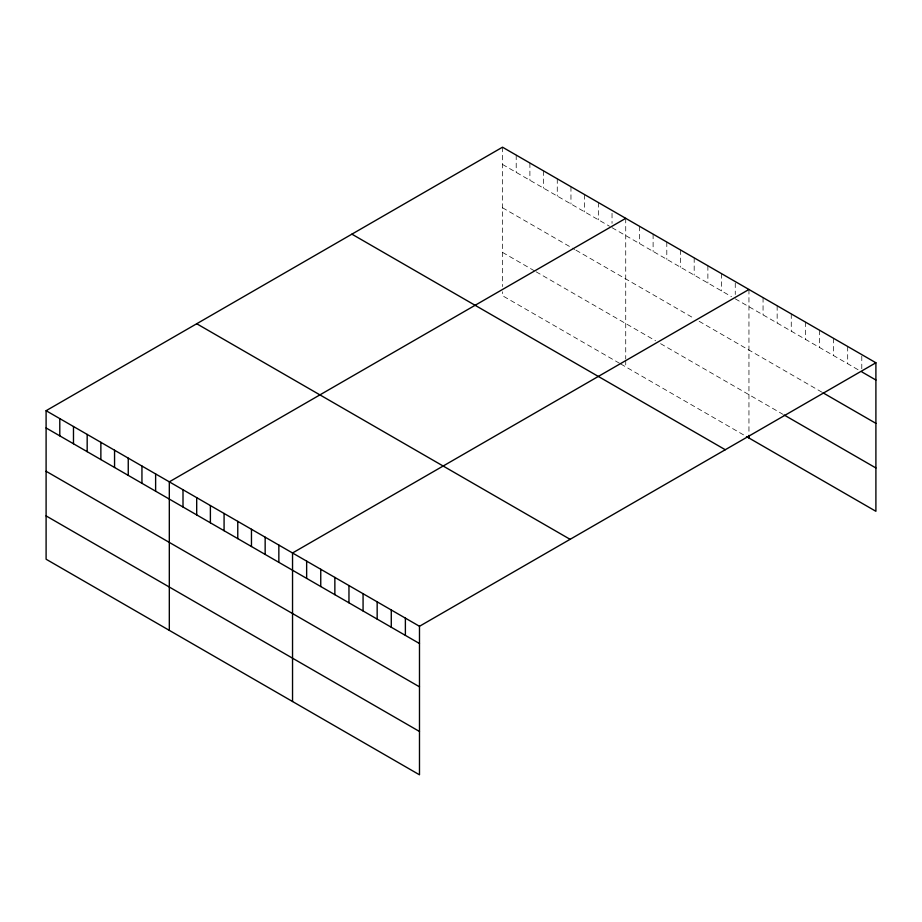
<?xml version="1.0" encoding="UTF-8"?>
<svg xmlns="http://www.w3.org/2000/svg" width="922" height="922" viewBox="0 0 922 922"><rect width="100%" height="100%" fill="white"/><g stroke="black" fill="none" stroke-linecap="round" stroke-linejoin="round"><path stroke-width="0.69" stroke-dasharray="4.61 3.46" d="M502.513 147.197L502.513 286.535M502.513 164.45L609.546 226.247M612.035 227.688L731.526 296.665M735.26 298.82L858.267 369.837M502.513 207.773L574.694 249.447M575.939 250.162L694.185 318.436M699.164 321.305L821.825 392.127M502.513 252.398L534.875 271.08M536.12 271.806L655.6 340.783M660.578 343.664L783.032 414.358M619.503 363.268L502.513 295.72L502.513 291.79M620.748 363.983L745.218 435.841M861.793 356.065L861.793 369.007M847.687 346.488L847.687 363.729M833.58 338.339L833.58 355.592M819.474 330.191L819.474 347.444M805.367 322.055L805.367 339.308M791.26 313.906L791.26 331.159M777.154 305.758L777.154 323.011M763.059 297.622L763.059 314.875M748.952 289.473L748.952 434.066M735.26 283.008L735.26 294.51M721.569 273.673L721.569 290.914M707.877 265.767L707.877 283.019M694.185 257.86L694.185 275.113M680.494 249.954L680.494 267.207M666.802 242.048L666.802 259.301M653.11 234.142L653.11 251.395M639.419 226.236L639.419 243.489M625.727 218.341L625.727 358.981M625.727 360.295L625.727 366.864M612.035 213.305L612.035 223.366M598.343 202.529L598.343 219.782M584.652 194.623L584.652 211.876M570.96 186.717L570.96 203.969M557.268 178.81L557.268 196.063M543.588 170.904L543.588 188.157M529.896 163.01L529.896 180.251M516.205 155.103L516.205 172.356"/><path stroke-width="1.38" d="M875.9 362.772L419.487 626.28L419.487 774.803L46.1 559.228L46.1 410.705L502.513 147.197L875.9 362.772L875.9 511.295L746.463 436.567M625.727 218.341L169.314 481.837L169.314 630.371M748.952 289.473L292.539 552.981L292.539 701.504M861.793 371.877L875.9 380.025M823 392.807L875.9 423.348M784.207 415.038L875.9 467.973M351.893 234.153L725.28 449.729M196.72 323.749L570.107 539.324M46.1 410.705L419.487 626.28M46.1 427.958L419.487 643.533M46.1 471.269L419.487 686.844M46.1 515.905L419.487 731.48M748.952 435.38L748.952 438.008M405.38 618.132L405.38 635.385M391.274 609.984L391.274 627.237M377.167 601.847L377.167 619.1M363.072 593.699L363.072 610.952M348.965 585.562L348.965 602.804M334.859 577.414L334.859 594.667M320.752 569.266L320.752 586.519M306.646 561.129L306.646 578.382M278.847 545.075L278.847 562.328M265.156 537.169L265.156 554.422M251.464 529.274L251.464 546.515M237.772 521.368L237.772 538.621M224.081 513.462L224.081 530.715M210.389 505.556L210.389 522.809M196.697 497.65L196.697 514.902M183.005 489.743L183.005 506.996M155.622 473.943L155.622 491.184M141.942 466.036L141.942 483.289M128.25 458.13L128.25 475.383M114.559 450.224L114.559 467.477M100.867 442.318L100.867 459.571M87.175 434.412L87.175 451.665M73.483 426.506L73.483 443.759M59.792 418.611L59.792 435.852"/></g></svg>
